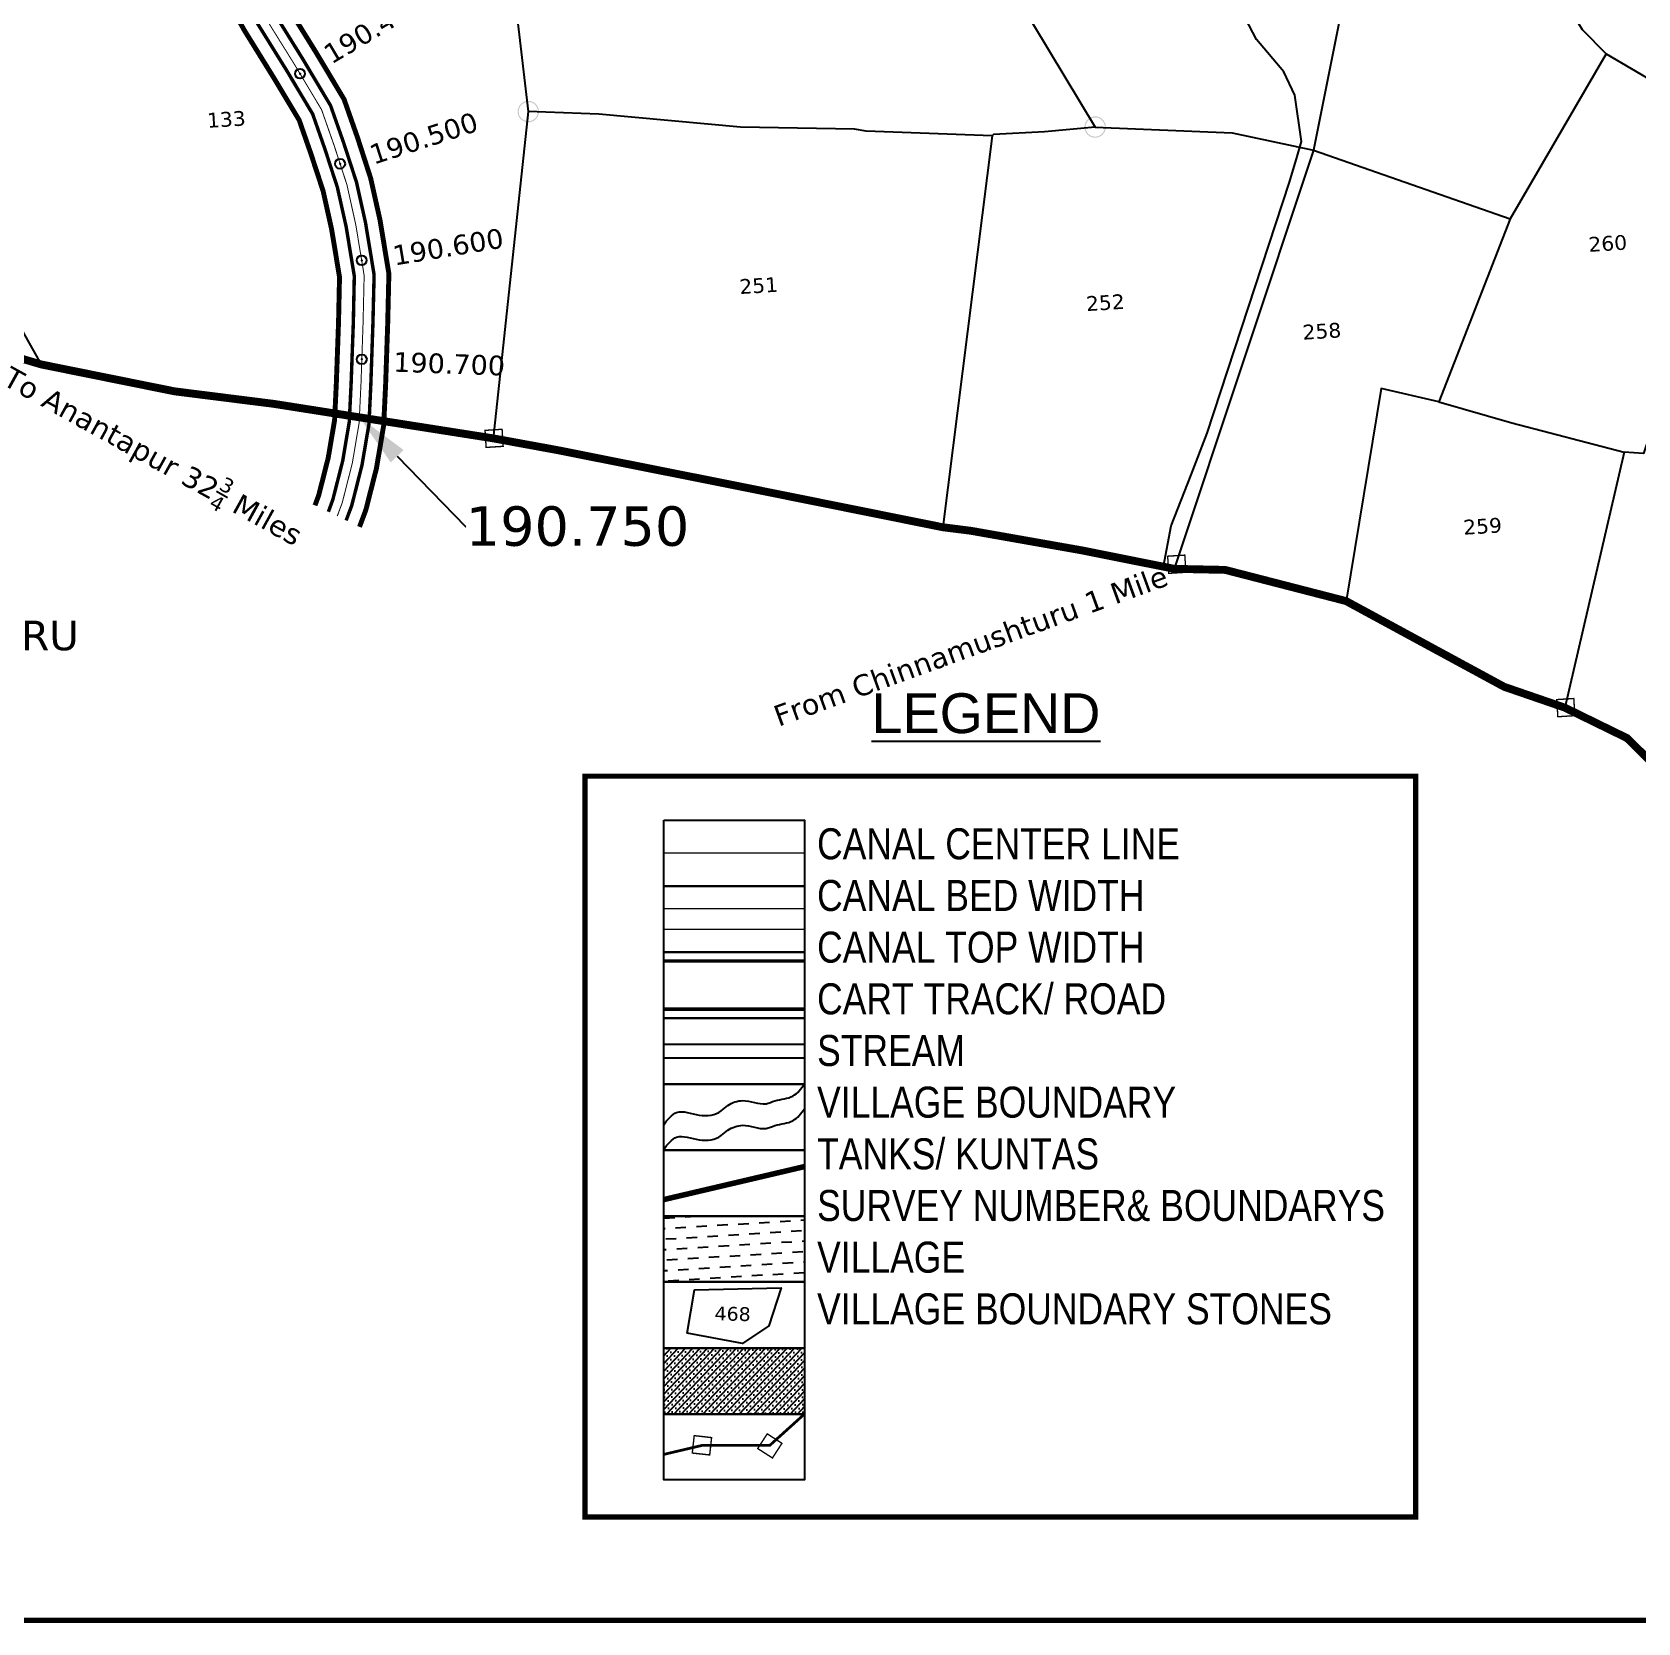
# Model space of a CAD drawing. Header units: inches. Extents: x 740725 to 749682, y 1648954 to 1653697.
# Drawn here: x 743762 to 745391, y 1648954 to 1650568 of the extents above; entities that cross this region are included whole.
import ezdxf
from ezdxf import colors
from ezdxf.entities.mleader import LeaderData, LeaderLine
from ezdxf.enums import TextEntityAlignment as Align
from ezdxf.math import Vec2, Vec3

# ---------------------------------------------------------------- set-up
doc = ezdxf.new("R2010")
doc.units = ezdxf.units.IN
doc.header["$MEASUREMENT"] = 0
doc.header["$PDMODE"] = 32
doc.header["$PDSIZE"] = 10
doc.linetypes.add('ACAD_ISO02W100', pattern=[15, 12, -3])
doc.linetypes.add('HIDDEN2', pattern=[0.1875, 0.125, -0.0625])
for name, color, linetype in [('CANAL1', 1, 'Continuous'), ('CSMark', 72, 'Continuous'), ('PLOT', 7, 'Continuous'), ('PLOT NO', 7, 'Continuous'), ('ROADS', 6, 'Continuous'), ('STRUCTURE', 5, 'Continuous'), ('TABLE', 7, 'Continuous'), ('tank', 4, 'Continuous'), ('TITLEBLOCK', 7, 'Continuous'), ('VILLAGE', 30, 'Continuous'), ('VILLAGE BOUNDRY', 5, 'Continuous'), ('VILLAGE STONES', 240, 'Continuous')]:
    doc.layers.add(name, color=color, linetype=linetype)
doc.styles.add('A', font='ARIAL_1.TTF')
doc.styles.add('ARIALN', font='ARIALN_1.TTF')
doc.styles.get("Standard").update_dxf_attribs({"font": 'verdana_0.ttf'})

msp = doc.modelspace()

# ---------------------------------------------------------------- hatches: boundary and pattern name
at = {"layer": 'tank'}
h = msp.add_hatch(dxfattribs=at)
h.set_pattern_fill('DASH', color=256, scale=85.053561, angle=3.5405, style=0)
h.set_pattern_definition([(3.5405362, (203104.588, 461374.658), (9.95484588, 11.26796005), [10.63169507, -10.63169507])])
h.paths.add_polyline_path([(744402.6, 1649366.9), (744545.5, 1649366.9), (744545.5, 1649300), (744402.6, 1649300)])
at = {"layer": 'VILLAGE', "linetype": 'Continuous'}
h = msp.add_hatch(dxfattribs=at)
h.set_pattern_fill('SACNCR', color=256, scale=57.127627, angle=1.5303, style=0)
h.set_pattern_definition([(46.53031993, (203104.5876, 461374.6583), (-3.88684878, 3.684574612), []), (46.53031993, (203108.3733, 461374.7594), (-3.88684878, 3.684574612), [0, -5.355715033])])
h.paths.add_polyline_path([(744402.6, 1649233), (744545.5, 1649233), (744545.5, 1649166), (744402.6, 1649166)])
at = {"layer": 'VILLAGE STONES'}
h = msp.add_hatch(color=256, dxfattribs=at)
edge = h.paths.add_edge_path(flags=16)
edge.add_arc((744265.2, 1650487.7), 9.7, -1.3911, 358.6089)
edge = h.paths.add_edge_path()
edge.add_arc((744265.2, 1650487.7), 10.9, -1.3911, 358.6089)
h = msp.add_hatch(color=256, dxfattribs=at)
edge = h.paths.add_edge_path(flags=16)
edge.add_arc((744840.5, 1650472), 9.7, -1.3911, 358.6089)
edge = h.paths.add_edge_path()
edge.add_arc((744840.5, 1650472), 10.9, -1.3911, 358.6089)

# ---------------------------------------------------------------- linework, layer by layer
at = {"color": 3}
for p in [(744033.5, 1650526.1), (744074.2, 1650434.7), (744096.1, 1650336.7), (744096.2, 1650236.3)]:
    msp.add_point(p, dxfattribs=at)
at = {"layer": 'CANAL1', "color": 1}
for points, const_width in [([(743757, 1651172.2), (743761.2, 1651139.2), (743774.4, 1651071.1), (743789, 1651017), (743813.7, 1650947.6), (743833.3, 1650889.7), (743852.1, 1650834.9), (743867.9, 1650786.9), (743885.8, 1650740.1), (743906.2, 1650699.4), (743941.8, 1650633.6), (743977.1, 1650570), (744006.6, 1650522.4), (744032.7, 1650478.9), (744044.5, 1650445.1), (744057, 1650406.9), (744065.6, 1650368.1), (744073.6, 1650319.7), (744072.6, 1650273.7), (744070.4, 1650212.9), (744068.6, 1650174.5), (744062.1, 1650136.2), (744052.5, 1650098.4), (744048.7, 1650088.1)], 5), ([(744020.2, 1650595.3), (744049.3, 1650548.5), (744078.2, 1650500.2), (744091.9, 1650461.2), (744105.2, 1650420.1), (744114.7, 1650377.6), (744123.7, 1650323.2), (744122.5, 1650272.3), (744120.4, 1650210.8), (744118.4, 1650169.1), (744111.1, 1650125.8), (744100.3, 1650083.4), (744093.9, 1650066.3)], 5), ([(744545.5, 1649625.8), (744402.6, 1649625.8)], 3.5), ([(744545.5, 1649576.8), (744402.6, 1649576.8)], 3.5)]:
    msp.add_lwpolyline(points, dxfattribs=dict(at, const_width=const_width))
at = {"layer": 'CANAL1', "color": 5}
for points, const_width in [([(743990, 1650577.6), (744019.4, 1650530.3), (744046.3, 1650485.3), (744058.7, 1650449.9), (744071.4, 1650410.9), (744080.3, 1650371), (744088.6, 1650320.7), (744087.6, 1650273.3), (744085.4, 1650212.3), (744083.5, 1650172.9), (744076.8, 1650133.1), (744066.8, 1650093.9), (744062.3, 1650081.6)], 3.5), ([(744080.3, 1650072.8), (744086, 1650087.9), (744096.4, 1650128.9), (744103.5, 1650170.7), (744105.4, 1650211.4), (744107.5, 1650272.7), (744108.7, 1650322.1), (744100, 1650374.8), (744090.8, 1650416.1), (744077.7, 1650456.3), (744064.5, 1650493.8), (744036.5, 1650540.7), (744007.3, 1650587.7)], 3.5), ([(744545.5, 1649678.8), (744402.6, 1649678.8)], 1.4), ([(744545.5, 1649657.8), (744402.6, 1649657.8)], 1.4)]:
    msp.add_lwpolyline(points, dxfattribs=dict(at, const_width=const_width))
at = {"layer": 'CANAL1', "color": 1, "linetype": 'HIDDEN2', "ltscale": 100}
for points, const_width in [([(743998.6, 1650582.6), (744027.9, 1650535.5), (744055.4, 1650489.6), (744068.2, 1650453.1), (744081.1, 1650413.5), (744090.1, 1650372.9), (744098.6, 1650321.4), (744097.5, 1650273), (744095.4, 1650211.8), (744093.5, 1650171.8), (744086.6, 1650131), (744076.4, 1650090.9), (744071.3, 1650077.2)], 1), ([(744402.6, 1649735.2), (744545.5, 1649735.2)], 1.4)]:
    msp.add_lwpolyline(points, dxfattribs=dict(at, const_width=const_width))
at = {"layer": 'PLOT'}
for points in [[(745026.8, 1651169.2), (745030, 1651152.3), (745140, 1651142.7), (745140.9, 1651122.1), (745154.5, 1651090.2), (745163.7, 1651016.8), (745190.8, 1650981), (745160.6, 1650789.4), (745054.5, 1650793.8), (745107.4, 1650675.5), (745062.2, 1650448.4)], [(744260.1, 1650945.8), (744257.8, 1650812.9), (744048.5, 1650803.2), (744042.9, 1650762.9), (744045, 1650664.3), (744183.6, 1650607.5), (744254, 1650582.7), (744265.2, 1650487.7), (744229.5, 1650156.1)], [(743390.5, 1650884.5), (743461.7, 1650782.2), (743509.9, 1650701.9), (743556, 1650623.2), (743576.1, 1650591.4), (743581.2, 1650578.1), (743581.6, 1650566.5), (743656.5, 1650434), (743770.8, 1650231.1)], [(744598.8, 1650809.6), (744623.1, 1650775.8), (744667.7, 1650759.2), (744840.5, 1650472), (744789, 1650467), (744737.4, 1650464.5), (744736.1, 1650463), (744608.2, 1650467.8), (744596.3, 1650469.7), (744480.4, 1650472), (744336.9, 1650485.1), (744265.2, 1650487.7)], [(745374.4, 1650749.5), (745339.6, 1650692.8), (745290.1, 1650644.5), (745334.9, 1650571.1), (745359, 1650546.3), (745435.2, 1650501.8), (745481.8, 1650488.1), (745544.5, 1650472.5), (745596.2, 1650462.5), (745630.6, 1650458.3), (745640.7, 1650450.2), (745687.8, 1650460.1), (745724.6, 1650425.7), (745785.4, 1650372.8), (745797.4, 1650354), (745723.4, 1650277.6), (745694.1, 1650266.8), (745637.4, 1650095.2), (745659.4, 1650086), (745617.5, 1649939.2), (745583.1, 1649705.6)], [(745359, 1650546.3), (745261.6, 1650379)], [(744736.1, 1650463), (744685.8, 1650065.9)], [(744840.5, 1650472), (744979.5, 1650466.2), (745062.2, 1650448.4), (744920.8, 1650023.7)], [(745544.5, 1650472.5), (745541, 1650456), (745534.8, 1650443), (745524.1, 1650433.9), (745498.7, 1650417.1), (745490.2, 1650370.6), (745474.1, 1650326.1), (745448.7, 1650267.2), (745409, 1650175.7), (745396.9, 1650140.8), (745377.4, 1650142), (745317.2, 1649882.8)], [(745062.2, 1650448.4), (745261.6, 1650379), (745189.2, 1650193.1), (745130.9, 1650206.7), (745095.1, 1649991)], [(745189.2, 1650193.1), (745263.4, 1650171.7), (745377.4, 1650142)]]:
    msp.add_lwpolyline(points, dxfattribs=at)
at = {"layer": 'PLOT NO'}
for points in [[(744402.6, 1649768.7), (744545.5, 1649768.7), (744545.5, 1649701.7), (744402.6, 1649701.7)], [(744402.6, 1649701.7), (744545.5, 1649701.7), (744545.5, 1649634.8), (744402.6, 1649634.8)], [(744402.6, 1649634.8), (744545.5, 1649634.8), (744545.5, 1649567.8), (744402.6, 1649567.8)], [(744402.6, 1649567.8), (744545.5, 1649567.8), (744545.5, 1649500.9), (744402.6, 1649500.9)], [(744402.6, 1649500.9), (744545.5, 1649500.9), (744545.5, 1649433.9), (744402.6, 1649433.9)], [(744402.6, 1649433.9), (744545.5, 1649433.9), (744545.5, 1649366.9), (744402.6, 1649366.9)], [(744402.6, 1649366.9), (744545.5, 1649366.9), (744545.5, 1649300), (744402.6, 1649300)], [(744402.6, 1649300), (744545.5, 1649300), (744545.5, 1649233), (744402.6, 1649233)], [(744402.6, 1649233), (744545.5, 1649233), (744545.5, 1649166), (744402.6, 1649166)], [(744402.6, 1649166), (744545.5, 1649166), (744545.5, 1649099.1), (744402.6, 1649099.1)]]:
    msp.add_lwpolyline(points, close=True, dxfattribs=at)
at = {"layer": 'PLOT NO', "color": 6}
for points in [[(744402.6, 1649541.3), (744545.5, 1649541.3)], [(744402.6, 1649527.3), (744545.5, 1649527.3)]]:
    msp.add_lwpolyline(points, dxfattribs=at)
at = {"layer": 'PLOT NO'}
msp.add_lwpolyline([(744426.6, 1649247.9), (744433.9, 1649292.1), (744522, 1649294), (744509.3, 1649255.4), (744482.7, 1649237.6), (744426.6, 1649247.9)], dxfattribs=at)
at = {"layer": 'PLOT NO', "color": 4}
for points in [[(744402.6, 1649459.4), (744415.7, 1649472), (744438.7, 1649469.4), (744461.1, 1649473.6), (744467.7, 1649479), (744482.8, 1649484.1), (744494.7, 1649482.2), (744506.5, 1649480.9), (744515.3, 1649483.8), (744533.8, 1649488.7), (744545.5, 1649500.9)], [(744402.6, 1649434.3), (744415.7, 1649447), (744438.7, 1649444.3), (744461.1, 1649448.6), (744467.7, 1649453.9), (744482.8, 1649459), (744494.7, 1649457.1), (744506.5, 1649455.8), (744515.3, 1649458.7), (744533.8, 1649463.7), (744545.5, 1649475.8)]]:
    msp.add_spline(points, degree=3, dxfattribs=at)
at = {"layer": 'ROADS'}
msp.add_lwpolyline([(744909.9, 1650025.9), (744917.8, 1650067.4), (744938.1, 1650119.2), (744954.1, 1650161.2), (745037.9, 1650415.9), (745045.5, 1650442), (745050, 1650457.5), (745043, 1650504.5), (745031.9, 1650527.9), (745004.3, 1650560.9), (744992.6, 1650582.8), (744999.2, 1650635.6), (745012, 1650667.8), (745005.5, 1650762.7), (745020.2, 1650793.7), (745071, 1650834.1), (745082, 1650852.5), (745111.2, 1650909.9), (745136.7, 1650960.2), (745145.5, 1650977.6), (745148.1, 1651008), (745162.3, 1651018.7)], dxfattribs=at)
at = {"layer": 'STRUCTURE', "color": 5, "const_width": 5.38}
for points in [[(740727.5, 1653495.7), (749679.3, 1653495.7), (749679.3, 1648956.8), (740727.5, 1648956.8)], [(744322.6, 1649813.3), (745165.8, 1649813.3), (745165.8, 1649061.5), (744322.6, 1649061.5)]]:
    msp.add_lwpolyline(points, close=True, dxfattribs=at)
at = {"layer": 'VILLAGE BOUNDRY', "linetype": 'ACAD_ISO02W100', "ltscale": 2}
for points, const_width in [([(745448.2, 1649785.1), (745380.2, 1649852), (745317.2, 1649882.8), (745255.6, 1649904), (745095.1, 1649991), (744972.5, 1650022.6), (744920.8, 1650023.7), (744826.6, 1650042.5), (744714.4, 1650062.3), (744685.8, 1650065.9), (744470, 1650109.3), (744294.6, 1650144.2), (744229.5, 1650156.1), (744006.9, 1650191.1), (743906.2, 1650203.8), (743770.8, 1650231.1), (743740.8, 1650240)], 8), ([(744402.6, 1649383.6), (744545.5, 1649417.1)], 5.6), ([(744402.6, 1649125), (744442.1, 1649134.3), (744510.4, 1649134.3), (744545.5, 1649166)], 2.8)]:
    msp.add_lwpolyline(points, dxfattribs=dict(at, const_width=const_width))
at = {"layer": 'VILLAGE STONES'}
for points, const_width in [([(744221.3, 1650164.2), (744238.6, 1650165.3), (744239.7, 1650148), (744222.4, 1650146.9)], 1.39), ([(744914.1, 1650036.5), (744931.5, 1650037.6), (744932.6, 1650020.2), (744915.2, 1650019.1)], 1.39), ([(745309, 1649891), (745326.3, 1649892.1), (745327.4, 1649874.7), (745310.1, 1649873.6)], 1.39), ([(744433.6, 1649144.1), (744451.2, 1649142.1), (744449.3, 1649124.5), (744431.6, 1649126.4)], 1.42), ([(744498, 1649131), (744507.7, 1649145.9), (744522.6, 1649136.3), (744513, 1649121.4)], 1.42)]:
    msp.add_lwpolyline(points, close=True, dxfattribs=dict(at, const_width=const_width))

# ---------------------------------------------------------------- texts
at = {"layer": 'CSMark', "color": 1}
for s, rotation, p in [('190.400', 30.9208, (744060.2, 1650543.8)), ('190.500', 18.0174, (744105.1, 1650443.2)), ('190.600', 9.3708, (744127.8, 1650341.3)), ('190.700', 357.9696, (744128.2, 1650233.8))]:
    msp.add_text(s, height=20, rotation=rotation, dxfattribs=at).set_placement(p, align=Align.MIDDLE_LEFT)
at = {"layer": 'PLOT NO'}
for s, height, rotation, p in [('133', 15, 3.6157, (743958.7, 1650479.9)), ('260', 15, 3.6157, (745360.7, 1650354)), ('251', 15, 3.6157, (744499, 1650311.2)), ('252', 15, 3.6157, (744850.8, 1650293.9)), ('258', 15, 3.6157, (745070.6, 1650264.9)), ('259', 15, 3.6157, (745233.7, 1650067)), ('468', 14, 358.6877, (744472.6, 1649267.7))]:
    msp.add_text(s, height=height, rotation=rotation, dxfattribs=at).set_placement(p, align=Align.MIDDLE_CENTER)
at = {"layer": 'ROADS', "char_height": 21.22, "width": 442.782, "attachment_point": 1}
for s, insert, rotation in [('\\A1;To Anantapur 32{\\H0.7x;\\S3/4;} Miles', (743744, 1650236.2), 331.0075), ('\\A1;From Chinnamushturu 1 Mile', (744511.9, 1649883.3), 19.9609)]:
    msp.add_mtext(s, dxfattribs=dict(at, insert=insert, rotation=rotation))
at = {"layer": 'TABLE', "extrusion": (0.000201441, 0.004807, 0.999988), "style": 'A'}
msp.add_text('%%ULEGEND', height=40.45, rotation=359.9999, dxfattribs=at).set_placement((744729.7, 1649857.4, 8080.7), align=Align.MIDDLE)
at = {"layer": 'TITLEBLOCK', "extrusion": (0.000201441, 0.004807, 0.999988), "insert": (744558.3, 1649760.4), "char_height": 31.454, "width": 659.457, "attachment_point": 1, "text_direction": (1, -1e-06, -0.000201), "style": 'ARIALN'}
msp.add_mtext('CANAL CENTER LINE \\PCANAL BED WIDTH {\\H1.5288x; }\\PCANAL TOP WIDTH {\\H1.3525x; }\\PCART TRACK/ ROAD{\\H1.4113x; }\\PSTREAM {\\H1.3917x; }\\PVILLAGE BOUNDARY{\\H1.3982x; }\\PTANKS/ KUNTAS{\\H1.3961x; }\\PSURVEY NUMBER& BOUNDARYS{\\H1.3968x; }\\PVILLAGE{\\H1.3966x; }\\PVILLAGE BOUNDARY STONES{\\H1.3966x; }', dxfattribs=at)
at = {"layer": 'VILLAGE STONES'}
msp.add_text('CHINNAMUSKTURU', height=30, dxfattribs=at).set_placement((743612, 1649956.1), align=Align.MIDDLE_CENTER)

# ---------------------------------------------------------------- leaders
at = {"layer": 'VILLAGE STONES', "color": 5}
ml = msp.add_multileader_mtext('Standard', dxfattribs=at)
ml.set_content('190.750', color=5)
ml.set_leader_properties()
ml.build(insert=Vec2(0, 0))
ml.multileader.update_dxf_attribs({"dogleg_length": 0.36, "arrow_head_size": 55})
ctx = ml.context
ctx.base_point, ctx.char_height, ctx.arrow_head_size, ctx.landing_gap_size, ctx.plane_origin = Vec3(744201.6, 1650066.7), 40, 55, 0.09, Vec3(743828.8, 1649835.4)
notes = []
notes.append((ctx, [(0, (1, 1, 0), (744201.3, 1650066.7), (1, 0), 0.36, [(0, [(744093.8, 1650177.5)], 0, [])])]))
ctx.mtext.insert, ctx.mtext.flow_direction = Vec3(744201.7, 1650087.1), 5
for ctx, leaders in notes:
    for number, flags, end, landing, length, lines in leaders:
        leader = LeaderData()
        leader.index, (leader.has_last_leader_line, leader.has_dogleg_vector, leader.attachment_direction) = number, flags
        leader.last_leader_point, leader.dogleg_vector, leader.dogleg_length = Vec3(end), Vec3(landing), length
        for number, points, colour, breaks in lines:
            line = LeaderLine()
            line.index, line.vertices, line.color, line.breaks = number, Vec3.list(points), colors.encode_raw_color(colour), breaks
            leader.lines.append(line)
        ctx.leaders.append(leader)

doc.saveas('drawing.dxf')
